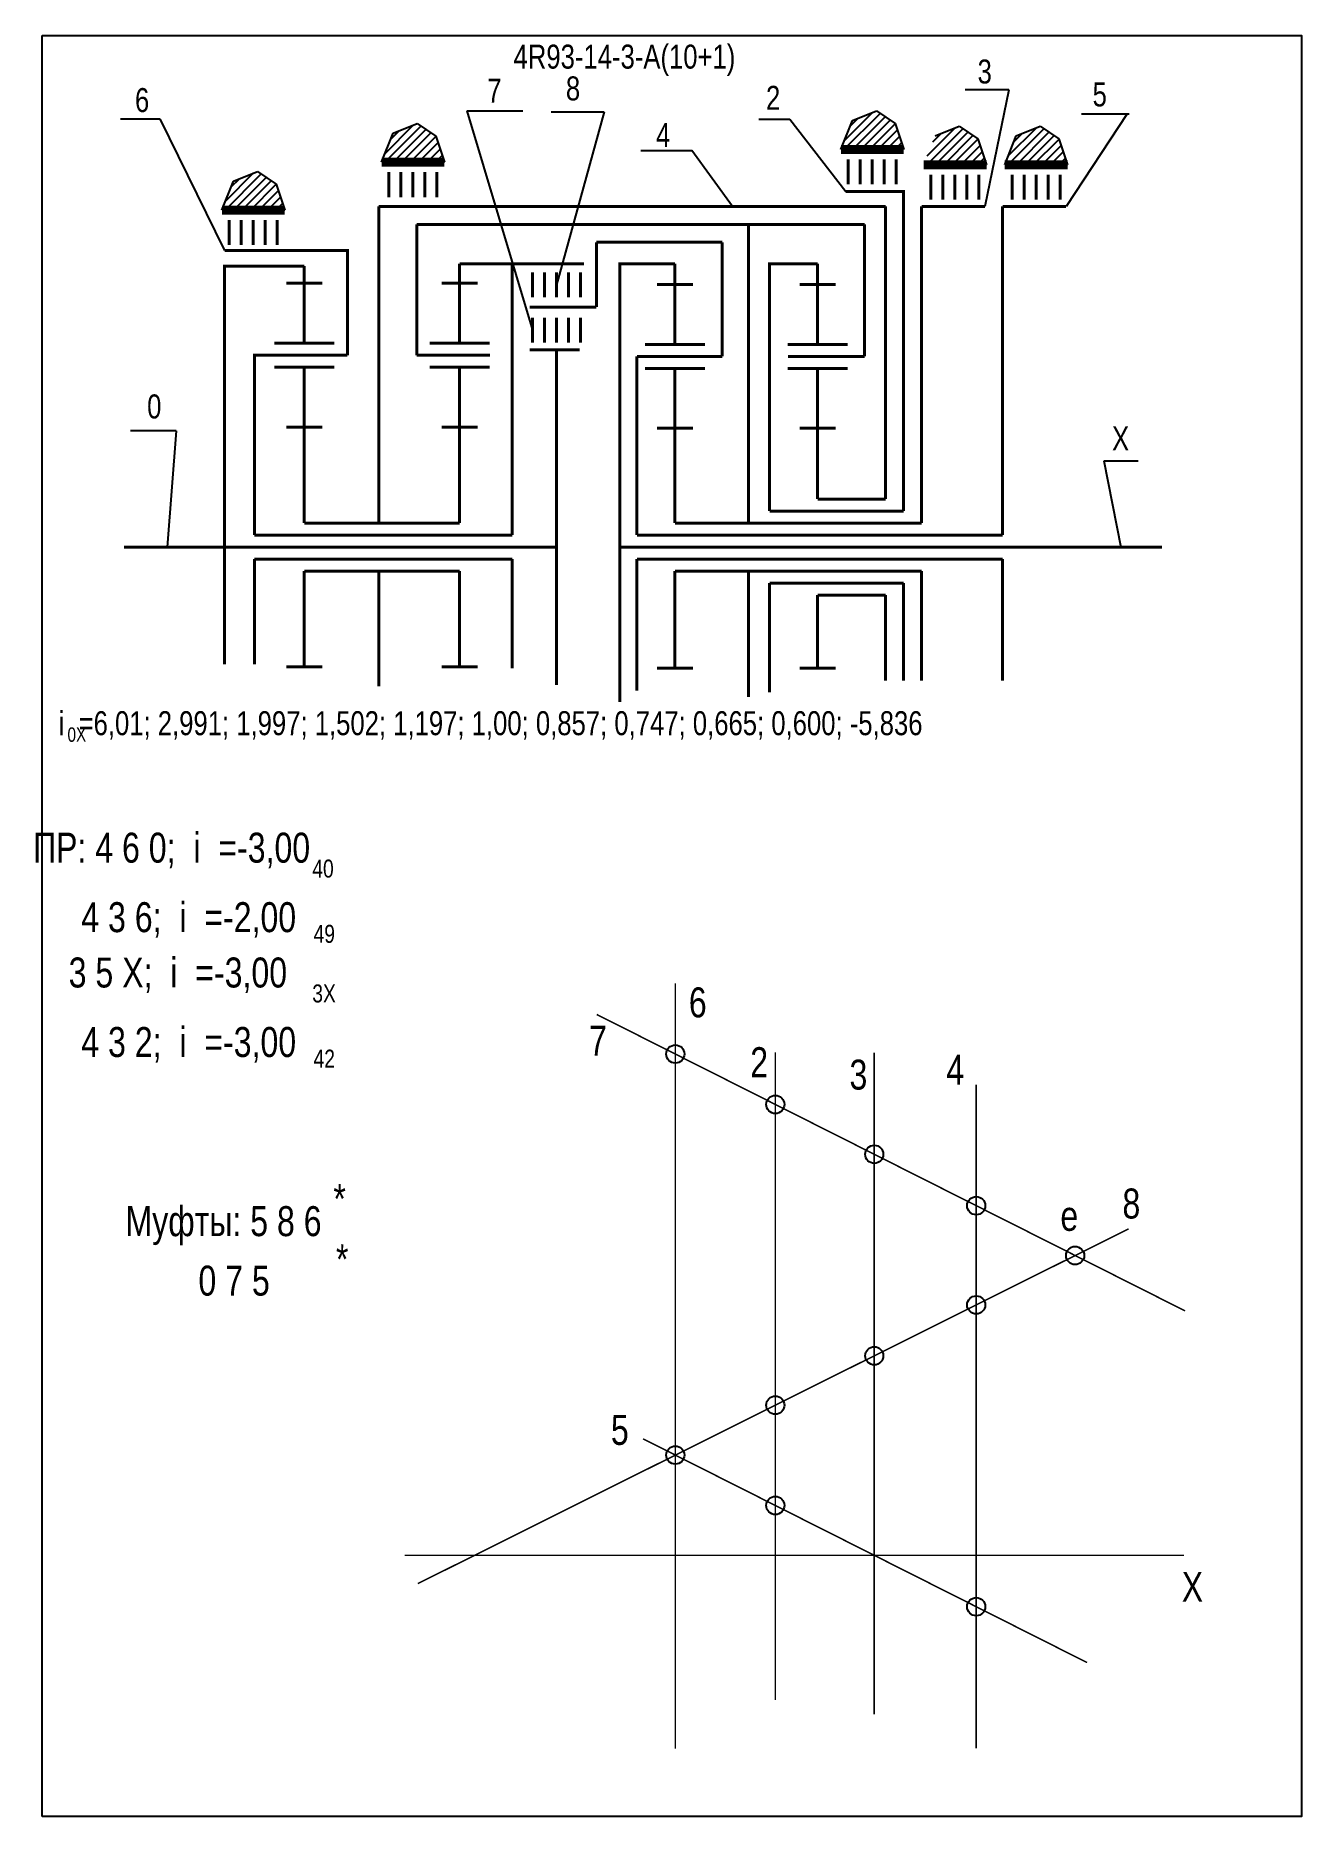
# Model space of a CAD drawing. Extents: x -354 to -142, y 153 to 450.
import ezdxf

# ---------------------------------------------------------------- set-up
doc = ezdxf.new("R2010")
doc.units = 0
doc.header["$LTSCALE"] = 15
doc.layers.get('DEFPOINTS').update_dxf_attribs({"linetype": 'CONTINUOUS'})
doc.layers.add('DIM', color=92, linetype='CONTINUOUS')
doc.layers.add('MAIN', color=5, linetype='CONTINUOUS')
doc.styles.add('AMK', font='amk.shx', dxfattribs={"width": 0.8})

msp = doc.modelspace()

# ---------------------------------------------------------------- hatches: boundary and pattern name
at = {"layer": 'DIM'}
h = msp.add_hatch(dxfattribs=at)
h.set_pattern_fill('_USER', color=0, angle=45, style=0, pattern_type=0)
h.set_pattern_definition([(45, (33.0061, 5.1859), (-0.7071068, 0.7071068), [])])
h.paths.add_polyline_path([(-217.29, 435.7), (-219.23, 430.88), (-208.74, 430.88), (-210.19, 435.21), (-213.3, 437.32)])
h = msp.add_hatch(dxfattribs=at)
h.set_pattern_fill('_USER', color=0, angle=45, style=0, pattern_type=0)
h.set_pattern_definition([(45, (-43.5905, 3.0513), (-0.7071068, 0.7071068), [])])
h.paths.add_polyline_path([(-293.89, 433.57), (-295.83, 428.75), (-285.33, 428.75), (-286.78, 433.07), (-289.9, 435.19)])
h = msp.add_hatch(dxfattribs=at)
h.set_pattern_fill('_USER', color=0, angle=45, style=0, pattern_type=0)
h.set_pattern_definition([(45, (46.804, 2.6271), (-0.7071068, 0.7071068), [])])
h.paths.add_polyline_path([(-203.49, 433.15), (-205.44, 428.33), (-194.94, 428.33), (-196.39, 432.65), (-199.5, 434.76)])
h = msp.add_hatch(dxfattribs=at)
h.set_pattern_fill('_USER', color=0, angle=45, style=0, pattern_type=0)
h.set_pattern_definition([(45, (60.3294, 2.6271), (-0.7071068, 0.7071068), [])])
h.paths.add_polyline_path([(-189.97, 433.15), (-191.91, 428.33), (-181.41, 428.33), (-182.86, 432.65), (-185.98, 434.76)])
h = msp.add_hatch(dxfattribs=at)
h.set_pattern_fill('_USER', color=0, angle=45, style=0, pattern_type=0)
h.set_pattern_definition([(45, (-70.2142, -4.9181), (-0.7071068, 0.7071068), [])])
h.paths.add_polyline_path([(-320.51, 425.6), (-322.45, 420.78), (-311.96, 420.78), (-313.41, 425.1), (-316.52, 427.22)])

# ---------------------------------------------------------------- linework, layer by layer
at = {"layer": 'DEFPOINTS', "color": 0, "const_width": 0.25}
msp.add_lwpolyline([(-246.84, 164.16), (-246.84, 291.8)], dxfattribs=at)
at = {"layer": 'DEFPOINTS', "const_width": 0.25}
for points in [[(-161.84, 237.18), (-259.93, 286.61)], [(-230.16, 172.26), (-230.16, 280.3)], [(-213.66, 169.9), (-213.66, 280.26)], [(-196.66, 164.21), (-196.66, 274.9)], [(-289.78, 191.68), (-171.24, 250.86)], [(-178.17, 178.52), (-252.22, 215.84)], [(-291.98, 196.41), (-161.98, 196.41)]]:
    msp.add_lwpolyline(points, dxfattribs=at)
at = {"layer": 'DEFPOINTS'}
for centre in [(-246.84, 280.01), (-230.16, 271.6), (-213.66, 263.29), (-196.66, 254.72), (-180.16, 246.41), (-196.66, 238.17), (-213.66, 229.68), (-230.16, 221.45), (-246.84, 213.12), (-230.16, 204.72), (-196.66, 187.84)]:
    msp.add_circle(centre, 1.51, dxfattribs=at)
at = {"layer": 'DIM', "color": 0}
for p, q in [((-191.24, 440.84), (-198.5, 440.84)), ((-191.24, 440.84), (-195.2, 421.38)), ((-281.59, 437.31), (-272.24, 437.31)), ((-281.59, 437.31), (-270.67, 400.74)), ((-267.51, 437.15), (-258.7, 437.15)), ((-258.7, 437.15), (-266.67, 408.31)), ((-217.29, 435.7), (-213.3, 437.32)), ((-213.3, 437.32), (-210.19, 435.21)), ((-171.47, 436.8), (-181.67, 421.38)), ((-179.11, 436.8), (-171.16, 436.8)), ((-339.34, 435.99), (-332.78, 435.99)), ((-332.78, 435.99), (-322.01, 414.05)), ((-293.89, 433.57), (-289.9, 435.19)), ((-289.9, 435.19), (-286.78, 433.07)), ((-232.92, 435.95), (-227.73, 435.95)), ((-227.73, 435.95), (-218.4, 423.87)), ((-219.23, 430.88), (-217.29, 435.7)), ((-210.19, 435.21), (-208.74, 430.88)), ((-203.49, 433.15), (-199.5, 434.76)), ((-199.5, 434.76), (-196.39, 432.65)), ((-189.97, 433.15), (-185.98, 434.76)), ((-185.98, 434.76), (-182.86, 432.65)), ((-295.83, 428.75), (-293.89, 433.57)), ((-286.78, 433.07), (-285.33, 428.75)), ((-252.57, 430.72), (-244.1, 430.72)), ((-237.32, 421.38), (-244.1, 430.72)), ((-196.39, 432.65), (-194.94, 428.33)), ((-191.91, 428.33), (-189.97, 433.15)), ((-182.86, 432.65), (-181.41, 428.33)), ((-322.45, 420.78), (-320.51, 425.6)), ((-320.51, 425.6), (-316.52, 427.22)), ((-316.52, 427.22), (-313.41, 425.1)), ((-313.41, 425.1), (-311.96, 420.78)), ((-208.77, 423.87), (-218.4, 423.87)), ((-208.77, 421.38), (-208.77, 423.87)), ((-330.09, 383.95), (-337.69, 383.95)), ((-330.09, 383.95), (-331.59, 364.57)), ((-175.39, 378.95), (-169.67, 378.95)), ((-175.39, 378.95), (-172.53, 364.57))]:
    msp.add_line(p, q, dxfattribs=at)
at = {"layer": 'DIM', "color": 0, "const_width": 0.5}
for points in [[(-208.77, 421.38), (-208.77, 423.87), (-218.4, 423.87)], [(-296.29, 368.57), (-296.29, 421.38)], [(-211.77, 421.38), (-296.29, 421.38)], [(-211.77, 421.38), (-211.77, 372.57)], [(-208.77, 421.38), (-208.77, 370.57)], [(-205.77, 421.38), (-195.2, 421.38)], [(-205.77, 421.38), (-205.77, 368.57)], [(-192.25, 421.38), (-181.67, 421.38)], [(-192.25, 421.38), (-192.25, 366.57)], [(-289.94, 396.57), (-289.94, 418.38)], [(-215.27, 418.38), (-289.94, 418.38)], [(-234.63, 418.38), (-234.63, 368.57)], [(-215.27, 396.37), (-215.27, 418.38)], [(-301.51, 396.57), (-301.51, 414.05), (-322.01, 414.05)], [(-239, 415.4), (-260, 415.4)], [(-260, 415.4), (-260, 404.58)], [(-239, 415.4), (-239, 396.37)], [(-308.7, 411.43), (-321.99, 411.43), (-321.99, 344.98)], [(-262.05, 411.82), (-282.81, 411.82)], [(-274.02, 411.82), (-274.02, 366.57)], [(-246.89, 411.82), (-256.09, 411.82), (-256.09, 364.57)], [(-223.12, 411.82), (-231.11, 411.82), (-231.11, 370.57)], [(-260, 404.58), (-271.13, 404.58)], [(-313.5, 396.57), (-317.03, 396.57), (-317.03, 366.57)], [(-303.76, 396.57), (-301.51, 396.57)], [(-262.77, 397.47), (-271.13, 397.47)], [(-266.67, 397.47), (-266.67, 341.54)], [(-253.25, 396.37), (-253.25, 366.57)], [(-223.12, 372.57), (-211.77, 372.57)], [(-308.7, 368.57), (-282.81, 368.57)], [(-246.89, 368.57), (-205.77, 368.57)], [(-246.89, 368.57), (-205.77, 368.57)], [(-231.11, 370.57), (-208.77, 370.57)], [(-317.03, 366.57), (-274.02, 366.57)], [(-253.25, 366.57), (-192.25, 366.57)], [(-338.76, 364.57), (-266.67, 364.57)], [(-317.03, 362.57), (-274.02, 362.57)], [(-317.03, 362.57), (-317.03, 344.98)], [(-274.02, 362.57), (-274.02, 344.32)], [(-256.09, 364.57), (-256.09, 338.73)], [(-256.09, 364.57), (-165.65, 364.57)], [(-253.25, 362.57), (-192.25, 362.57)], [(-253.25, 362.57), (-253.25, 340.62)], [(-192.25, 362.57), (-192.25, 342.3)], [(-308.7, 360.57), (-282.81, 360.57)], [(-296.29, 341.32), (-296.29, 360.57)], [(-246.89, 360.57), (-205.77, 360.57)], [(-234.63, 360.57), (-234.63, 339.54)], [(-205.77, 360.57), (-205.77, 342.3)], [(-231.11, 358.57), (-208.77, 358.57)], [(-231.11, 358.57), (-231.11, 340.32)], [(-223.12, 356.57), (-211.77, 356.57)], [(-211.77, 356.57), (-211.77, 342.3)], [(-208.77, 358.57), (-208.77, 342.3)]]:
    msp.add_lwpolyline(points, dxfattribs=at)
at = {"layer": 'MAIN'}
for points in [[(-352.43, 152.87), (-352.43, 449.87)], [(-352.43, 449.87), (-142.43, 449.87), (-142.43, 152.87), (-352.43, 152.87)]]:
    msp.add_lwpolyline(points, dxfattribs=at)
at = {"layer": 'MAIN', "color": 0}
for points, const_width in [([(-219.23, 430.88), (-208.74, 430.88)], 1.5), ([(-295.83, 428.75), (-285.33, 428.75)], 1.5), ([(-210, 429.23), (-210, 425.04)], 0.5), ([(-205.44, 428.33), (-194.94, 428.33)], 1.5), ([(-191.91, 428.33), (-181.41, 428.33)], 1.5), ([(-286.6, 427.1), (-286.6, 422.9)], 0.5), ([(-196.2, 426.68), (-196.2, 422.48)], 0.5), ([(-182.68, 426.68), (-182.68, 422.48)], 0.5), ([(-322.45, 420.78), (-311.96, 420.78)], 1.5), ([(-313.22, 419.13), (-313.22, 414.93)], 0.5), ([(-308.7, 408.57), (-308.7, 411.43)], 0.5), ([(-282.81, 408.57), (-282.81, 411.82)], 0.5), ([(-262.67, 410.4), (-262.67, 406.21)], 0.5), ([(-246.89, 408.37), (-246.89, 411.82)], 0.5), ([(-223.12, 398.37), (-223.12, 411.82)], 0.5), ([(-308.7, 408.57), (-311.7, 408.57)], 0.5), ([(-308.7, 398.57), (-308.7, 408.57)], 0.5), ([(-308.7, 408.57), (-305.7, 408.57)], 0.5), ([(-282.81, 408.57), (-285.81, 408.57)], 0.5), ([(-282.81, 398.57), (-282.81, 408.57)], 0.5), ([(-282.81, 408.57), (-279.81, 408.57)], 0.5), ([(-246.89, 408.37), (-249.89, 408.37)], 0.5), ([(-246.89, 398.37), (-246.89, 408.37)], 0.5), ([(-246.89, 408.37), (-243.89, 408.37)], 0.5), ([(-223.12, 408.37), (-226.12, 408.37)], 0.5), ([(-223.12, 408.37), (-220.12, 408.37)], 0.5), ([(-262.67, 402.84), (-262.67, 398.64)], 0.5), ([(-303.76, 396.57), (-313.5, 396.57)], 0.5), ([(-277.71, 396.57), (-289.94, 396.57)], 0.5), ([(-239, 396.37), (-253.25, 396.37)], 0.5), ([(-215.27, 396.37), (-228.03, 396.37)], 0.5), ([(-308.7, 394.57), (-313.7, 394.57)], 0.5), ([(-308.7, 384.57), (-308.7, 394.57), (-303.7, 394.57)], 0.5), ([(-282.81, 394.57), (-287.81, 394.57)], 0.5), ([(-282.81, 384.57), (-282.81, 394.57), (-277.81, 394.57)], 0.5), ([(-246.89, 394.37), (-251.89, 394.37)], 0.5), ([(-246.89, 384.37), (-246.89, 394.37), (-241.89, 394.37)], 0.5), ([(-223.12, 394.37), (-228.12, 394.37)], 0.5), ([(-223.12, 384.37), (-223.12, 394.37), (-218.12, 394.37)], 0.5), ([(-308.7, 384.57), (-311.7, 384.57)], 0.5), ([(-308.7, 368.57), (-308.7, 384.57)], 0.5), ([(-308.7, 384.57), (-305.7, 384.57)], 0.5), ([(-282.81, 384.57), (-285.81, 384.57)], 0.5), ([(-282.81, 368.57), (-282.81, 384.57)], 0.5), ([(-282.81, 384.57), (-279.81, 384.57)], 0.5), ([(-246.89, 384.37), (-249.89, 384.37)], 0.5), ([(-246.89, 368.57), (-246.89, 384.37)], 0.5), ([(-246.89, 384.37), (-243.89, 384.37)], 0.5), ([(-223.12, 384.37), (-226.12, 384.37)], 0.5), ([(-223.12, 372.57), (-223.12, 384.37)], 0.5), ([(-223.12, 384.37), (-220.12, 384.37)], 0.5), ([(-308.7, 360.57), (-308.7, 344.57)], 0.5), ([(-282.81, 360.57), (-282.81, 344.57)], 0.5), ([(-246.89, 360.57), (-246.89, 344.37)], 0.5), ([(-223.12, 356.57), (-223.12, 344.37)], 0.5), ([(-308.7, 344.57), (-311.7, 344.57)], 0.5), ([(-308.7, 344.57), (-305.7, 344.57)], 0.5), ([(-282.81, 344.57), (-285.81, 344.57)], 0.5), ([(-282.81, 344.57), (-279.81, 344.57)], 0.5), ([(-246.89, 344.37), (-249.89, 344.37)], 0.5), ([(-246.89, 344.37), (-243.89, 344.37)], 0.5), ([(-223.12, 344.37), (-226.12, 344.37)], 0.5), ([(-223.12, 344.37), (-220.12, 344.37)], 0.5)]:
    msp.add_lwpolyline(points, dxfattribs=dict(at, const_width=const_width))
for points in [[(-218, 429.23, 0.5, 0.5, 0), (-218, 425.04, 0.5, 0.5, 0)], [(-216, 429.23, 0.5, 0.5, 0), (-216, 425.04, 0.5, 0.5, 0)], [(-214, 429.23, 0.5, 0.5, 0), (-214, 425.04, 0.5, 0.5, 0)], [(-212, 429.23, 0.5, 0.5, 0), (-212, 425.04, 0.5, 0.5, 0)], [(-294.6, 427.1, 0.5, 0.5, 0), (-294.6, 422.9, 0.5, 0.5, 0)], [(-292.6, 427.1, 0.5, 0.5, 0), (-292.6, 422.9, 0.5, 0.5, 0)], [(-290.6, 427.1, 0.5, 0.5, 0), (-290.6, 422.9, 0.5, 0.5, 0)], [(-288.6, 427.1, 0.5, 0.5, 0), (-288.6, 422.9, 0.5, 0.5, 0)], [(-204.2, 426.68, 0.5, 0.5, 0), (-204.2, 422.48, 0.5, 0.5, 0)], [(-202.2, 426.68, 0.5, 0.5, 0), (-202.2, 422.48, 0.5, 0.5, 0)], [(-200.2, 426.68, 0.5, 0.5, 0), (-200.2, 422.48, 0.5, 0.5, 0)], [(-198.2, 426.68, 0.5, 0.5, 0), (-198.2, 422.48, 0.5, 0.5, 0)], [(-190.68, 426.68, 0.5, 0.5, 0), (-190.68, 422.48, 0.5, 0.5, 0)], [(-188.68, 426.68, 0.5, 0.5, 0), (-188.68, 422.48, 0.5, 0.5, 0)], [(-186.68, 426.68, 0.5, 0.5, 0), (-186.68, 422.48, 0.5, 0.5, 0)], [(-184.68, 426.68, 0.5, 0.5, 0), (-184.68, 422.48, 0.5, 0.5, 0)], [(-321.22, 419.13, 0.5, 0.5, 0), (-321.22, 414.93, 0.5, 0.5, 0)], [(-319.22, 419.13, 0.5, 0.5, 0), (-319.22, 414.93, 0.5, 0.5, 0)], [(-317.22, 419.13, 0.5, 0.5, 0), (-317.22, 414.93, 0.5, 0.5, 0)], [(-315.22, 419.13, 0.5, 0.5, 0), (-315.22, 414.93, 0.5, 0.5, 0)], [(-270.67, 410.4, 0.5, 0.5, 0), (-270.67, 406.21, 0.5, 0.5, 0)], [(-268.67, 410.4, 0.5, 0.5, 0), (-268.67, 406.21, 0.5, 0.5, 0)], [(-266.67, 410.4, 0.5, 0.5, 0), (-266.67, 406.21, 0.5, 0.5, 0)], [(-264.67, 410.4, 0.5, 0.5, 0), (-264.67, 406.21, 0.5, 0.5, 0)], [(-270.67, 402.84, 0.5, 0.5, 0), (-270.67, 398.64, 0.5, 0.5, 0)], [(-268.67, 402.84, 0.5, 0.5, 0), (-268.67, 398.64, 0.5, 0.5, 0)], [(-266.67, 402.84, 0.5, 0.5, 0), (-266.67, 398.64, 0.5, 0.5, 0)], [(-264.67, 402.84, 0.5, 0.5, 0), (-264.67, 398.64, 0.5, 0.5, 0)], [(-303.7, 398.57, 0.5, 0.5, 0), (-313.7, 398.57, 0.5, 0.5, 0)], [(-277.81, 398.57, 0.5, 0.5, 0), (-287.81, 398.57, 0.5, 0.5, 0)], [(-241.89, 398.37, 0.5, 0.5, 0), (-251.89, 398.37, 0.5, 0.5, 0)], [(-218.12, 398.37, 0.5, 0.5, 0), (-228.12, 398.37, 0.5, 0.5, 0)]]:
    msp.add_lwpolyline(points, format="xyseb", dxfattribs=at)

# ---------------------------------------------------------------- texts
at = {"layer": 'DIM', "color": 0, "style": 'AMK', "width": 0.8}
for s, height, p in [('4R93-14-3-A(10+1)', 4, (-273.81, 444.36)), ('3', 4, (-196.43, 441.88)), ('7', 4, (-278.2, 438.67)), ('8', 4, (-265.08, 439.06)), ('6', 4, (-336.94, 437.12)), ('2', 4, (-231.71, 437.49)), ('5', 4, (-177.25, 438.06)), ('4', 4, (-250.06, 431.3)), ('0', 4, (-334.91, 386.02)), ('X', 4, (-174.01, 380.68)), ('i  =6,01; 2,991; 1,997; 1,502; 1,197; 1,00; 0,857; 0,747; 0,665; 0,600; -5,836', 4, (-349.67, 333.19)), ('0X', 2.4, (-348.2, 332.09)), (' ПР: 4 6 0;  i  =-3,00', 5, (-355.43, 311.93)), ('40', 3, (-307.37, 309.44)), ('    4 3 6;  i  =-2,00', 5, (-351.84, 300.34)), ('49', 3, (-307.16, 298.56)), ('     3 5 X;  i  =-3,00', 5, (-355.43, 291.11)), ('3X', 3, (-307.37, 288.62)), ('6', 5, (-244.58, 286.13)), ('    4 3 2;  i  =-3,00', 5, (-351.84, 279.52)), ('7', 5, (-261.22, 279.74)), ('42', 3, (-307.16, 277.74)), ('2', 5, (-234.34, 276.15)), ('4', 5, (-201.65, 274.91)), ('3', 5, (-217.79, 274.08)), ('*', 5, (-303.86, 253.36)), ('8', 5, (-172.27, 252.58)), ('Муфты: 5 8 6', 5, (-338.52, 249.64)), ('e', 5, (-182.62, 250.52)), ('*', 5, (-303.43, 243.29)), ('       0 7 5', 5, (-336.76, 239.72)), ('5', 5, (-257.57, 214.83)), ('X', 5, (-162.38, 188.65))]:
    msp.add_text(s, height=height, dxfattribs=at).set_placement(p)

doc.saveas('drawing.dxf')
